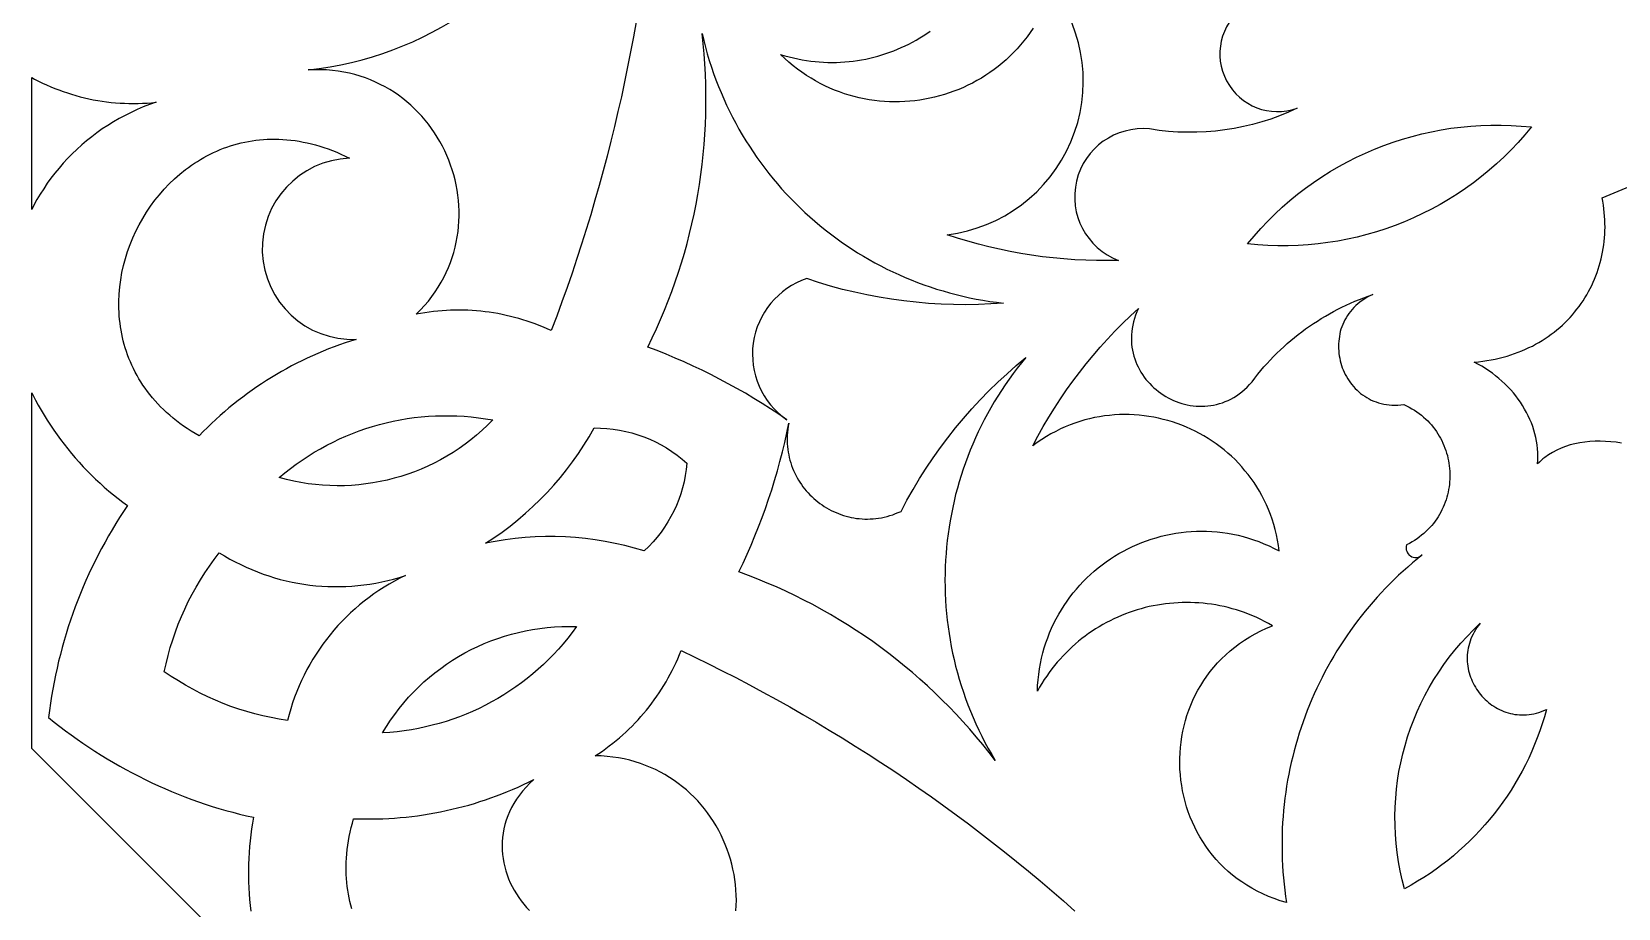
# Model space of a CAD drawing. Extents: x -492 to 492, y -420 to 420.
# Drawn here: x -173.3 to -29.7, y -86.3 to -6.9 of the extents above; entities that cross this region are included whole.
import ezdxf

# ---------------------------------------------------------------- set-up
doc = ezdxf.new("R2010")
doc.units = 0
doc.layers.add('LAYER_1', color=18, linetype='CONTINUOUS')

msp = doc.modelspace()

# ---------------------------------------------------------------- linework, layer by layer
at = {"layer": 'LAYER_1'}
for points in [[(-116.76, 9.1, -0.074077), (-126.25, -33.96), (-126.61, -33.8), (-126.97, -33.64), (-127.34, -33.5), (-127.7, -33.35), (-128.07, -33.22), (-128.44, -33.1), (-128.82, -32.98), (-129.19, -32.87), (-129.57, -32.76), (-129.95, -32.67), (-130.33, -32.58), (-130.71, -32.5), (-131.09, -32.42), (-131.47, -32.36), (-131.86, -32.3), (-132.24, -32.25), (-132.63, -32.21), (-133.02, -32.17), (-133.41, -32.14), (-133.8, -32.12), (-134.19, -32.11), (-134.58, -32.11), (-134.97, -32.11), (-135.36, -32.12), (-135.75, -32.14), (-136.14, -32.16), (-136.53, -32.2), (-136.91, -32.24), (-137.3, -32.29), (-137.69, -32.34), (-138.08, -32.41), (-138.47, -32.48), (-138.08, -32.09), (-137.72, -31.69), (-137.38, -31.28), (-137.06, -30.87), (-136.76, -30.45), (-136.48, -30.02), (-136.22, -29.58), (-135.98, -29.14), (-135.76, -28.7), (-135.56, -28.25), (-135.38, -27.79), (-135.22, -27.33), (-135.08, -26.87), (-134.95, -26.4), (-134.85, -25.94), (-134.76, -25.47), (-134.69, -24.99), (-134.64, -24.52), (-134.61, -24.05), (-134.59, -23.58), (-134.59, -23.11), (-134.61, -22.63), (-134.65, -22.17), (-134.7, -21.7), (-134.77, -21.23), (-134.86, -20.77), (-134.96, -20.31), (-135.08, -19.86), (-135.21, -19.41), (-135.36, -18.97), (-135.52, -18.53), (-135.7, -18.09), (-135.9, -17.67), (-136.11, -17.25), (-136.33, -16.84), (-136.57, -16.43), (-136.82, -16.04), (-137.09, -15.65), (-137.37, -15.27), (-137.66, -14.91), (-137.97, -14.55), (-138.29, -14.2), (-138.62, -13.87), (-138.97, -13.54), (-139.33, -13.23), (-139.7, -12.94), (-140.08, -12.65), (-140.47, -12.38), (-140.88, -12.13), (-141.3, -11.89), (-141.73, -11.66), (-142.17, -11.45), (-142.62, -11.26), (-143.08, -11.08), (-143.55, -10.92), (-144.04, -10.78), (-144.53, -10.65), (-145.03, -10.55), (-145.54, -10.46), (-146.07, -10.4), (-146.6, -10.35), (-147.14, -10.33), (-147.69, -10.33), (-148.25, -10.34, 0.260478), (-123.69, 6.89)], [(-63.61, -4.69, 0.862472), (-58.75, -13.83, -0.153049), (-72.09, -15.7, 0.87466), (-74.92, -27.6, -0.089383), (-90.42, -25.27, 0.578149), (-80.92, -2.95)], [(-151.7, -93.36), (-173.28, -71.78), (-173.28, -39.59), (-173.19, -39.76), (-172.95, -40.24), (-172.69, -40.7), (-172.43, -41.17), (-172.16, -41.62), (-171.88, -42.08), (-171.59, -42.52), (-171.29, -42.96), (-170.99, -43.4), (-170.67, -43.83), (-170.35, -44.25), (-170.02, -44.67), (-169.68, -45.08), (-169.34, -45.49), (-168.99, -45.88), (-168.62, -46.28), (-168.26, -46.66), (-167.88, -47.04), (-167.5, -47.41), (-167.1, -47.77), (-166.71, -48.13), (-166.3, -48.48), (-165.89, -48.82), (-165.47, -49.16), (-165.04, -49.48), (-164.61, -49.8, 0.121003), (-171.75, -68.99), (-171.25, -69.4), (-170.74, -69.79), (-170.23, -70.18), (-169.71, -70.57), (-169.18, -70.95), (-168.65, -71.32), (-168.11, -71.68), (-167.56, -72.04), (-167.01, -72.39), (-166.46, -72.73), (-165.89, -73.06), (-165.32, -73.39), (-164.75, -73.7), (-164.18, -74.01), (-163.59, -74.31), (-163.01, -74.61), (-162.42, -74.89), (-161.82, -75.17), (-161.22, -75.43), (-160.62, -75.69), (-160.02, -75.94), (-159.41, -76.18), (-158.8, -76.41), (-158.19, -76.63), (-157.57, -76.84), (-156.95, -77.04), (-156.33, -77.22), (-155.71, -77.4), (-155.09, -77.57), (-154.46, -77.73), (-153.84, -77.88), (-153.21, -78.01), (-153.3, -78.55), (-153.38, -79.08), (-153.45, -79.61), (-153.51, -80.14), (-153.56, -80.68), (-153.6, -81.21), (-153.63, -81.74), (-153.65, -82.28), (-153.66, -82.81), (-153.66, -83.34), (-153.65, -83.88), (-153.63, -84.41), (-153.6, -84.94), (-153.56, -85.47), (-153.51, -86), (-153.45, -86.53)]]:
    msp.add_lwpolyline(points, format="xyb", dxfattribs=at)
for points in [[(-112.45, -7.68), (-112.3, -8.29), (-112.13, -8.9), (-111.95, -9.5), (-111.76, -10.09), (-111.56, -10.68), (-111.35, -11.26), (-111.12, -11.84), (-110.89, -12.41), (-110.64, -12.98), (-110.39, -13.54), (-110.12, -14.09), (-109.85, -14.64), (-109.56, -15.18), (-109.27, -15.71), (-108.96, -16.24), (-108.65, -16.76), (-108.32, -17.27), (-107.99, -17.77), (-107.64, -18.27), (-107.29, -18.77), (-106.93, -19.25), (-106.56, -19.73), (-106.18, -20.2), (-105.79, -20.66), (-105.4, -21.11), (-104.99, -21.56), (-104.58, -21.99), (-104.16, -22.42), (-103.73, -22.85), (-103.29, -23.26), (-102.85, -23.66), (-102.39, -24.06), (-101.93, -24.45), (-101.47, -24.83), (-100.99, -25.2), (-100.51, -25.56), (-100.02, -25.91), (-99.53, -26.25), (-99.03, -26.58), (-98.52, -26.91), (-98, -27.22), (-97.48, -27.52), (-96.96, -27.82), (-96.42, -28.1), (-95.88, -28.38), (-95.34, -28.64), (-94.79, -28.89), (-94.23, -29.14), (-93.67, -29.37), (-93.11, -29.59), (-92.53, -29.8), (-91.96, -30), (-91.38, -30.19), (-90.79, -30.37), (-90.2, -30.54), (-89.61, -30.7), (-89.01, -30.84), (-88.4, -30.98), (-87.8, -31.1), (-87.18, -31.21), (-86.57, -31.31), (-85.95, -31.39), (-85.33, -31.47), (-86.46, -31.54), (-87.59, -31.59), (-88.72, -31.61), (-89.84, -31.6), (-90.97, -31.56), (-92.1, -31.49), (-93.22, -31.39), (-94.34, -31.27), (-95.46, -31.12), (-96.57, -30.93), (-97.68, -30.72), (-98.78, -30.48), (-99.88, -30.22), (-100.97, -29.92), (-102.05, -29.6), (-103.13, -29.25, 0.61665), (-104.93, -42.03, 0.063158), (-117.51, -35.45, 0.145764), (-112.6, -7.07)], [(-63.23, -26.11, -0.255743), (-37.53, -15.52, -0.255743)], [(-150.9, -16.62), (-150.54, -16.64), (-150.18, -16.67), (-149.82, -16.7), (-149.45, -16.75), (-149.08, -16.81), (-148.71, -16.88), (-148.34, -16.96), (-147.97, -17.04), (-147.59, -17.14), (-147.21, -17.26), (-146.83, -17.38), (-146.45, -17.51), (-146.06, -17.66), (-145.67, -17.81), (-145.29, -17.98), (-144.9, -18.16), (-144.51, -18.35, 1), (-143.91, -34.75, 0.128453), (-158.13, -43.48), (-158.5, -43.27), (-158.86, -43.05), (-159.2, -42.83), (-159.54, -42.6), (-159.87, -42.36), (-160.18, -42.12), (-160.49, -41.87), (-160.79, -41.62), (-161.07, -41.37), (-161.35, -41.11), (-161.61, -40.85), (-161.87, -40.58), (-162.12, -40.31), (-162.35, -40.03), (-162.58, -39.75), (-162.8, -39.47), (-163.01, -39.18), (-163.21, -38.89), (-163.4, -38.6), (-163.58, -38.31), (-163.75, -38.01), (-163.92, -37.71), (-164.07, -37.4), (-164.22, -37.1), (-164.35, -36.79), (-164.48, -36.47), (-164.6, -36.16), (-164.71, -35.85), (-164.81, -35.53), (-164.9, -35.21), (-164.99, -34.89), (-165.07, -34.57), (-165.13, -34.25), (-165.19, -33.92), (-165.25, -33.6), (-165.29, -33.27), (-165.33, -32.94), (-165.36, -32.62), (-165.38, -32.29), (-165.39, -31.96), (-165.39, -31.63), (-165.39, -31.31), (-165.36, -30.65), (-165.31, -30), (-165.22, -29.35), (-165.11, -28.7), (-164.96, -28.06), (-164.79, -27.42), (-164.6, -26.79), (-164.37, -26.17), (-164.13, -25.56), (-163.85, -24.96), (-163.55, -24.38), (-163.23, -23.8), (-162.89, -23.24), (-162.52, -22.69), (-162.13, -22.16), (-161.72, -21.65), (-161.29, -21.15), (-160.83, -20.68), (-160.36, -20.22), (-159.87, -19.79), (-159.36, -19.38), (-159.09, -19.18), (-158.83, -18.99), (-158.55, -18.81), (-158.28, -18.63), (-158, -18.46), (-157.71, -18.29), (-157.43, -18.13), (-157.13, -17.98), (-156.84, -17.84), (-156.54, -17.7), (-156.23, -17.57), (-155.93, -17.45), (-155.61, -17.34), (-155.3, -17.23), (-154.98, -17.13), (-154.66, -17.04), (-154.33, -16.96), (-154, -16.89), (-153.67, -16.82), (-153.33, -16.77), (-153, -16.72), (-152.65, -16.68), (-152.31, -16.65), (-151.96, -16.63), (-151.61, -16.62), (-151.26, -16.62)], [(-150.87, -47.27, -0.228229), (-131.55, -42.05, -0.276488)], [(-122.37, -42.77, -0.186674), (-113.97, -45.96), (-114.03, -46.53), (-114.12, -47.09), (-114.23, -47.65), (-114.37, -48.19), (-114.53, -48.73), (-114.72, -49.26), (-114.93, -49.78), (-115.16, -50.29), (-115.42, -50.79), (-115.7, -51.28), (-116, -51.75), (-116.32, -52.21), (-116.67, -52.66), (-117.04, -53.09), (-117.42, -53.5), (-117.83, -53.9), (-118.71, -53.64), (-119.59, -53.42), (-120.48, -53.22), (-121.37, -53.04), (-122.27, -52.9), (-123.17, -52.79), (-124.07, -52.7), (-124.98, -52.64), (-125.89, -52.61), (-126.79, -52.61), (-127.7, -52.64), (-128.61, -52.7), (-129.51, -52.78), (-130.42, -52.9), (-131.32, -53.04), (-132.21, -53.21, 0.126855)], [(-156.3, -54.07, 0.224974), (-139.46, -56.13), (-139.95, -56.37), (-140.44, -56.63), (-140.92, -56.9), (-141.39, -57.19), (-141.85, -57.49), (-142.3, -57.79), (-142.75, -58.12), (-143.18, -58.45), (-143.6, -58.79), (-144.01, -59.15), (-144.42, -59.51), (-144.81, -59.89), (-145.19, -60.27), (-145.56, -60.67), (-145.92, -61.08), (-146.27, -61.49), (-146.6, -61.92), (-146.93, -62.35), (-147.24, -62.79), (-147.54, -63.25), (-147.83, -63.71), (-148.1, -64.18), (-148.37, -64.65), (-148.62, -65.14), (-148.86, -65.63), (-149.08, -66.13), (-149.29, -66.63), (-149.49, -67.14), (-149.67, -67.66), (-149.84, -68.19), (-149.99, -68.72), (-150.13, -69.25), (-150.88, -69.14), (-151.62, -69), (-152.36, -68.84), (-153.09, -68.66), (-153.82, -68.45), (-154.54, -68.22), (-155.25, -67.98), (-155.96, -67.71), (-156.66, -67.42), (-157.35, -67.11), (-158.03, -66.78), (-158.71, -66.43), (-159.37, -66.06), (-160.01, -65.67), (-160.65, -65.27), (-161.28, -64.85, -0.118726)]]:
    msp.add_lwpolyline(points, format="xyb", close=True, dxfattribs=at)
for points in [[(-82.63, -6.56), (-82.9, -6.96), (-83.18, -7.35), (-83.47, -7.73), (-83.78, -8.09), (-84.09, -8.44), (-84.42, -8.79), (-84.75, -9.12), (-85.09, -9.44), (-85.44, -9.74), (-85.8, -10.03), (-86.17, -10.32), (-86.55, -10.59), (-86.93, -10.84), (-87.32, -11.09), (-87.72, -11.32), (-88.13, -11.54), (-88.54, -11.74), (-88.95, -11.94), (-89.37, -12.12), (-89.8, -12.28), (-90.23, -12.44), (-90.66, -12.58), (-91.1, -12.71), (-91.55, -12.82), (-91.99, -12.92), (-92.44, -13.01), (-92.89, -13.08), (-93.35, -13.14), (-93.8, -13.19), (-94.26, -13.22), (-94.72, -13.24), (-95.17, -13.25), (-95.63, -13.24), (-96.09, -13.21), (-96.55, -13.18), (-97.01, -13.13), (-97.47, -13.06), (-97.92, -12.98), (-98.38, -12.88), (-98.83, -12.77), (-99.28, -12.65), (-99.72, -12.51), (-100.17, -12.35), (-100.61, -12.18), (-101.05, -12), (-101.48, -11.8), (-101.9, -11.59), (-102.33, -11.35), (-102.74, -11.11), (-103.16, -10.85), (-103.56, -10.57), (-103.96, -10.28), (-104.36, -9.97), (-104.74, -9.65), (-105.12, -9.31), (-105.49, -8.95), (-105.1, -9.07), (-104.71, -9.18), (-104.32, -9.27), (-103.94, -9.36), (-103.55, -9.43), (-103.16, -9.5), (-102.77, -9.55), (-102.38, -9.6), (-101.99, -9.63), (-101.6, -9.66), (-101.21, -9.67), (-100.83, -9.68), (-100.44, -9.67), (-100.06, -9.66), (-99.68, -9.63), (-99.3, -9.6), (-98.92, -9.55), (-98.54, -9.5), (-98.17, -9.44), (-97.79, -9.37), (-97.42, -9.29), (-97.05, -9.2), (-96.69, -9.1), (-96.33, -9), (-95.97, -8.88), (-95.61, -8.76), (-95.26, -8.62), (-94.91, -8.48), (-94.57, -8.33), (-94.22, -8.18), (-93.89, -8.01), (-93.55, -7.84), (-93.22, -7.65), (-92.9, -7.46), (-92.58, -7.27), (-92.27, -7.06), (-91.96, -6.85)], [(-29.38, -44.15), (-29.86, -44.07), (-30.34, -44.02), (-30.82, -43.99), (-31.3, -43.97), (-31.77, -43.98), (-32.24, -44), (-32.7, -44.05), (-33.15, -44.12), (-33.59, -44.2), (-34.02, -44.31), (-34.44, -44.45), (-34.85, -44.6), (-35.24, -44.78), (-35.62, -44.98), (-35.98, -45.2), (-36.33, -45.45), (-36.5, -45.58), (-36.66, -45.72), (-36.81, -45.87), (-36.97, -46.02), (-36.95, -45.68), (-36.94, -45.33), (-36.95, -44.99), (-36.98, -44.65), (-37.02, -44.31), (-37.07, -43.97), (-37.14, -43.64), (-37.22, -43.3), (-37.31, -42.97), (-37.42, -42.64), (-37.54, -42.32), (-37.67, -42), (-37.82, -41.68), (-37.97, -41.37), (-38.15, -41.06), (-38.33, -40.75), (-38.52, -40.45), (-38.73, -40.16), (-38.95, -39.87), (-39.17, -39.59), (-39.41, -39.32), (-39.66, -39.05), (-39.93, -38.79), (-40.2, -38.53), (-40.48, -38.29), (-40.77, -38.05), (-41.07, -37.82), (-41.38, -37.6), (-41.7, -37.39), (-42.03, -37.19), (-42.37, -37), (-42.72, -36.82), (-42.33, -36.78), (-41.94, -36.73), (-41.56, -36.67), (-41.18, -36.61), (-40.82, -36.54), (-40.45, -36.45), (-40.09, -36.36), (-39.74, -36.26), (-39.4, -36.16), (-39.06, -36.04), (-38.72, -35.92), (-38.4, -35.79), (-38.08, -35.65), (-37.76, -35.5), (-37.45, -35.35), (-37.15, -35.19), (-36.86, -35.02), (-36.57, -34.85), (-36.28, -34.67), (-36.01, -34.48), (-35.74, -34.29), (-35.47, -34.09), (-35.22, -33.88), (-34.97, -33.67), (-34.73, -33.45), (-34.49, -33.23), (-34.26, -33), (-34.04, -32.76), (-33.82, -32.52), (-33.62, -32.28), (-33.42, -32.03), (-33.22, -31.77), (-33.04, -31.51), (-32.86, -31.25), (-32.69, -30.98), (-32.52, -30.71), (-32.37, -30.43), (-32.22, -30.15), (-32.07, -29.87), (-31.94, -29.58), (-31.81, -29.29), (-31.7, -28.99), (-31.59, -28.69), (-31.48, -28.39), (-31.39, -28.09), (-31.3, -27.78), (-31.22, -27.47), (-31.15, -27.15), (-31.09, -26.84), (-31.03, -26.52), (-30.98, -26.2), (-30.95, -25.88), (-30.92, -25.56), (-30.89, -25.23), (-30.88, -24.91), (-30.87, -24.58), (-30.88, -24.25), (-30.89, -23.92), (-30.91, -23.59), (-30.94, -23.25), (-30.98, -22.92), (-31.02, -22.59), (-31.08, -22.25), (-31.14, -21.92), (-27.01, -20.22)], [(-109.54, -86.48), (-109.51, -86), (-109.5, -85.53), (-109.51, -85.06), (-109.54, -84.59), (-109.58, -84.12), (-109.64, -83.65), (-109.71, -83.19), (-109.81, -82.73), (-109.91, -82.27), (-110.04, -81.82), (-110.18, -81.37), (-110.33, -80.93), (-110.5, -80.49), (-110.69, -80.06), (-110.89, -79.64), (-111.1, -79.22), (-111.33, -78.81), (-111.58, -78.41), (-111.83, -78.02), (-112.11, -77.63), (-112.39, -77.26), (-112.69, -76.9), (-113, -76.54), (-113.33, -76.2), (-113.67, -75.87), (-114.02, -75.55), (-114.38, -75.25), (-114.76, -74.95), (-115.14, -74.68), (-115.54, -74.41), (-115.96, -74.16), (-116.38, -73.93), (-116.81, -73.71), (-117.26, -73.5), (-117.72, -73.32), (-118.18, -73.15), (-118.66, -72.99), (-119.15, -72.86), (-119.65, -72.74), (-120.16, -72.65), (-120.67, -72.57), (-121.2, -72.51), (-121.74, -72.47), (-122.29, -72.46), (-121.96, -72.24), (-121.63, -72.02), (-121.31, -71.79), (-121, -71.56), (-120.69, -71.32), (-120.39, -71.07), (-120.09, -70.82), (-119.79, -70.56), (-119.5, -70.3), (-119.22, -70.03), (-118.94, -69.76), (-118.67, -69.48), (-118.4, -69.2), (-118.14, -68.91), (-117.89, -68.61), (-117.64, -68.31), (-117.4, -68.01), (-117.16, -67.7), (-116.93, -67.39), (-116.7, -67.07), (-116.48, -66.75), (-116.27, -66.42), (-116.06, -66.09), (-115.86, -65.75), (-115.67, -65.41), (-115.48, -65.07), (-115.3, -64.72), (-115.13, -64.37), (-114.96, -64.02), (-114.8, -63.66), (-114.65, -63.29), (-114.5, -62.93), (-113.25, -63.52), (-112.01, -64.13), (-110.77, -64.75), (-109.54, -65.38), (-108.31, -66.03), (-107.09, -66.68), (-105.88, -67.35), (-104.67, -68.02), (-103.47, -68.71), (-102.28, -69.41), (-101.09, -70.12), (-99.91, -70.83), (-98.74, -71.57), (-97.57, -72.31), (-96.41, -73.06), (-95.26, -73.82), (-94.11, -74.59), (-92.98, -75.38), (-91.85, -76.17), (-90.72, -76.98), (-89.61, -77.79), (-88.5, -78.62), (-87.4, -79.45), (-86.3, -80.3), (-85.22, -81.16), (-84.14, -82.02), (-83.07, -82.9), (-82, -83.79), (-80.95, -84.68), (-79.9, -85.59), (-78.86, -86.51)], [(-144.31, -86.32), (-144.4, -85.99), (-144.48, -85.66), (-144.56, -85.32), (-144.62, -84.98), (-144.68, -84.63), (-144.73, -84.28), (-144.76, -83.92), (-144.79, -83.56), (-144.81, -83.2), (-144.82, -82.83), (-144.82, -82.46), (-144.81, -82.09), (-144.79, -81.71), (-144.76, -81.33), (-144.72, -80.94), (-144.67, -80.55), (-144.61, -80.16), (-144.54, -79.76), (-144.45, -79.36), (-144.36, -78.96), (-144.25, -78.56), (-144.14, -78.15), (-143.61, -78.16), (-143.08, -78.17), (-142.55, -78.17), (-142.02, -78.17), (-141.49, -78.15), (-140.97, -78.13), (-140.44, -78.09), (-139.92, -78.05), (-139.39, -78), (-138.87, -77.94), (-138.35, -77.88), (-137.82, -77.8), (-137.3, -77.72), (-136.79, -77.63), (-136.27, -77.53), (-135.76, -77.42), (-135.24, -77.3), (-134.73, -77.18), (-134.22, -77.05), (-133.72, -76.91), (-133.21, -76.76), (-132.71, -76.6), (-132.21, -76.44), (-131.71, -76.27), (-131.22, -76.09), (-130.72, -75.9), (-130.23, -75.7), (-129.75, -75.5), (-129.26, -75.28), (-128.78, -75.06), (-128.3, -74.83), (-127.83, -74.6), (-128.2, -74.94), (-128.54, -75.3), (-128.85, -75.65), (-129.14, -76.02), (-129.4, -76.39), (-129.64, -76.76), (-129.85, -77.14), (-130.04, -77.52), (-130.2, -77.9), (-130.34, -78.28), (-130.46, -78.67), (-130.55, -79.06), (-130.62, -79.45), (-130.67, -79.84), (-130.7, -80.23), (-130.71, -80.61), (-130.7, -81), (-130.67, -81.38), (-130.62, -81.76), (-130.56, -82.14), (-130.47, -82.51), (-130.37, -82.88), (-130.25, -83.24), (-130.11, -83.6), (-129.96, -83.95), (-129.79, -84.3), (-129.61, -84.63), (-129.41, -84.96), (-129.2, -85.28), (-128.98, -85.6), (-128.74, -85.9), (-128.49, -86.19), (-128.23, -86.47)]]:
    msp.add_lwpolyline(points, dxfattribs=at)
for points in [[(-173.02, -11.18), (-172.66, -11.36), (-172.3, -11.54), (-171.93, -11.71), (-171.56, -11.87), (-171.19, -12.03), (-170.82, -12.17), (-170.44, -12.31), (-170.05, -12.44), (-169.67, -12.56), (-169.28, -12.68), (-168.89, -12.78), (-168.5, -12.88), (-168.1, -12.97), (-167.71, -13.05), (-167.31, -13.12), (-166.91, -13.18), (-166.51, -13.24), (-166.1, -13.29), (-165.7, -13.32), (-165.29, -13.35), (-164.89, -13.37), (-164.48, -13.39), (-164.07, -13.39), (-163.66, -13.39), (-163.25, -13.37), (-162.84, -13.35), (-162.43, -13.32), (-162.02, -13.28), (-162.61, -13.49), (-163.18, -13.71), (-163.74, -13.95), (-164.29, -14.21), (-164.83, -14.48), (-165.36, -14.76), (-165.88, -15.06), (-166.39, -15.38), (-166.89, -15.7), (-167.38, -16.05), (-167.85, -16.4), (-168.31, -16.77), (-168.76, -17.15), (-169.2, -17.55), (-169.62, -17.95), (-170.03, -18.37), (-170.43, -18.8), (-170.81, -19.24), (-171.18, -19.69), (-171.54, -20.15), (-171.88, -20.62), (-172.2, -21.11), (-172.51, -21.6), (-172.81, -22.1), (-173.09, -22.61), (-173.28, -22.99), (-173.28, -11.04)], [(-52.15, -30.81), (-52.39, -30.94), (-52.62, -31.08), (-52.84, -31.22), (-53.05, -31.37), (-53.24, -31.53), (-53.43, -31.69), (-53.6, -31.86), (-53.76, -32.04), (-53.92, -32.22), (-54.06, -32.41), (-54.19, -32.6), (-54.31, -32.79), (-54.42, -32.99), (-54.52, -33.2), (-54.61, -33.4), (-54.69, -33.61), (-54.77, -33.83), (-54.83, -34.04), (-54.88, -34.26), (-54.92, -34.48), (-54.95, -34.7), (-54.98, -34.92), (-54.99, -35.14), (-55, -35.36), (-54.99, -35.58), (-54.98, -35.8), (-54.96, -36.02), (-54.93, -36.24), (-54.89, -36.46), (-54.84, -36.68), (-54.78, -36.89), (-54.72, -37.11), (-54.65, -37.32), (-54.57, -37.52), (-54.48, -37.73), (-54.38, -37.92), (-54.27, -38.12), (-54.16, -38.31), (-54.04, -38.5), (-53.91, -38.68), (-53.78, -38.85), (-53.63, -39.02), (-53.48, -39.19), (-53.32, -39.35), (-53.16, -39.5), (-52.99, -39.64), (-52.81, -39.78), (-52.62, -39.9), (-52.43, -40.02), (-52.23, -40.13), (-52.03, -40.24), (-51.81, -40.33), (-51.6, -40.42), (-51.37, -40.49), (-51.14, -40.55), (-50.9, -40.61), (-50.66, -40.65), (-50.41, -40.68), (-50.16, -40.7), (-49.89, -40.71), (-49.63, -40.7), (-49.36, -40.69), (-49.08, -40.66), (-48.83, -40.77), (-48.59, -40.9), (-48.35, -41.03), (-48.12, -41.17), (-47.9, -41.31), (-47.69, -41.47), (-47.49, -41.62), (-47.29, -41.79), (-47.1, -41.96), (-46.92, -42.13), (-46.75, -42.31), (-46.58, -42.5), (-46.43, -42.69), (-46.28, -42.89), (-46.13, -43.09), (-46, -43.29), (-45.87, -43.5), (-45.75, -43.71), (-45.64, -43.92), (-45.54, -44.14), (-45.45, -44.36), (-45.36, -44.59), (-45.28, -44.81), (-45.21, -45.04), (-45.14, -45.27), (-45.09, -45.5), (-45.04, -45.74), (-45, -45.97), (-44.97, -46.21), (-44.94, -46.45), (-44.93, -46.69), (-44.92, -46.92), (-44.92, -47.16), (-44.92, -47.4), (-44.94, -47.64), (-44.96, -47.88), (-44.99, -48.11), (-45.03, -48.35), (-45.08, -48.58), (-45.13, -48.82), (-45.19, -49.05), (-45.26, -49.28), (-45.34, -49.5), (-45.43, -49.73), (-45.52, -49.95), (-45.63, -50.17), (-45.74, -50.39), (-45.85, -50.6), (-45.98, -50.81), (-46.11, -51.01), (-46.25, -51.21), (-46.4, -51.41), (-46.56, -51.6), (-46.73, -51.79), (-46.9, -51.97), (-47.08, -52.15), (-47.27, -52.32), (-47.47, -52.49), (-47.68, -52.65), (-47.89, -52.8), (-48.11, -52.95), (-48.34, -53.09), (-48.58, -53.22), (-48.83, -53.35), (-48.86, -53.51), (-48.88, -53.66), (-48.86, -53.81), (-48.82, -53.94), (-48.76, -54.07), (-48.68, -54.18), (-48.59, -54.28), (-48.48, -54.36), (-48.36, -54.43), (-48.23, -54.48), (-48.09, -54.5), (-47.96, -54.51), (-47.82, -54.49), (-47.68, -54.44), (-47.54, -54.37), (-47.41, -54.27), (-47.85, -54.63), (-48.29, -54.99), (-48.72, -55.36), (-49.13, -55.73), (-49.55, -56.11), (-49.95, -56.5), (-50.35, -56.89), (-50.74, -57.29), (-51.12, -57.69), (-51.5, -58.1), (-51.87, -58.52), (-52.23, -58.94), (-52.58, -59.37), (-52.93, -59.8), (-53.27, -60.24), (-53.6, -60.68), (-53.92, -61.12), (-54.24, -61.58), (-54.54, -62.03), (-54.84, -62.49), (-55.14, -62.96), (-55.42, -63.43), (-55.7, -63.9), (-55.96, -64.38), (-56.22, -64.86), (-56.48, -65.35), (-56.72, -65.84), (-56.96, -66.34), (-57.19, -66.83), (-57.4, -67.34), (-57.62, -67.84), (-57.82, -68.35), (-58.01, -68.86), (-58.2, -69.37), (-58.38, -69.89), (-58.55, -70.41), (-58.71, -70.94), (-58.86, -71.46), (-59.01, -71.99), (-59.14, -72.52), (-59.27, -73.06), (-59.39, -73.59), (-59.5, -74.13), (-59.6, -74.67), (-59.69, -75.21), (-59.77, -75.76), (-59.85, -76.3), (-59.91, -76.85), (-59.97, -77.4), (-60.01, -77.95), (-60.05, -78.5), (-60.08, -79.06), (-60.1, -79.61), (-60.11, -80.17), (-60.11, -80.72), (-60.1, -81.28), (-60.09, -81.84), (-60.06, -82.4), (-60.02, -82.96), (-59.98, -83.51), (-59.92, -84.07), (-59.86, -84.63), (-59.78, -85.19), (-59.7, -85.75), (-60.27, -85.58), (-60.81, -85.39), (-61.34, -85.19), (-61.86, -84.96), (-62.36, -84.71), (-62.84, -84.45), (-63.3, -84.18), (-63.75, -83.88), (-64.18, -83.58), (-64.59, -83.25), (-64.99, -82.92), (-65.37, -82.57), (-65.73, -82.2), (-66.08, -81.83), (-66.4, -81.44), (-66.72, -81.04), (-67.01, -80.64), (-67.29, -80.22), (-67.55, -79.79), (-67.79, -79.36), (-68.01, -78.91), (-68.22, -78.46), (-68.41, -78), (-68.59, -77.54), (-68.74, -77.07), (-68.88, -76.59), (-69, -76.12), (-69.11, -75.63), (-69.19, -75.15), (-69.26, -74.66), (-69.31, -74.17), (-69.35, -73.67), (-69.36, -73.18), (-69.36, -72.69), (-69.34, -72.19), (-69.31, -71.7), (-69.25, -71.21), (-69.18, -70.72), (-69.09, -70.23), (-68.98, -69.75), (-68.85, -69.27), (-68.71, -68.8), (-68.55, -68.33), (-68.37, -67.86), (-68.17, -67.41), (-67.96, -66.95), (-67.72, -66.51), (-67.47, -66.08), (-67.2, -65.65), (-66.91, -65.23), (-66.61, -64.82), (-66.28, -64.43), (-65.94, -64.04), (-65.58, -63.66), (-65.2, -63.3), (-64.81, -62.95), (-64.39, -62.61), (-63.96, -62.29), (-63.5, -61.98), (-63.03, -61.69), (-62.55, -61.41), (-62.04, -61.15), (-61.51, -60.91), (-60.97, -60.68), (-61.32, -60.48), (-61.68, -60.29), (-62.04, -60.11), (-62.4, -59.94), (-62.76, -59.78), (-63.13, -59.63), (-63.49, -59.49), (-63.86, -59.36), (-64.24, -59.24), (-64.61, -59.14), (-64.98, -59.04), (-65.36, -58.95), (-65.74, -58.87), (-66.11, -58.8), (-66.49, -58.74), (-66.87, -58.68), (-67.25, -58.64), (-67.63, -58.61), (-68.01, -58.59), (-68.39, -58.58), (-68.77, -58.57), (-69.15, -58.58), (-69.52, -58.59), (-69.9, -58.62), (-70.28, -58.65), (-70.65, -58.69), (-71.02, -58.75), (-71.39, -58.81), (-71.76, -58.88), (-72.13, -58.95), (-72.5, -59.04), (-72.86, -59.14), (-73.22, -59.24), (-73.58, -59.36), (-73.94, -59.48), (-74.29, -59.61), (-74.64, -59.75), (-74.98, -59.9), (-75.33, -60.06), (-75.67, -60.22), (-76, -60.4), (-76.33, -60.58), (-76.66, -60.77), (-76.98, -60.97), (-77.3, -61.18), (-77.61, -61.39), (-77.92, -61.61), (-78.22, -61.84), (-78.52, -62.08), (-78.81, -62.33), (-79.1, -62.59), (-79.38, -62.85), (-79.66, -63.12), (-79.93, -63.4), (-80.19, -63.69), (-80.45, -63.98), (-80.7, -64.28), (-80.94, -64.59), (-81.18, -64.91), (-81.41, -65.23), (-81.63, -65.56), (-81.84, -65.9), (-82.05, -66.25), (-82.25, -66.6), (-82.23, -66.09), (-82.19, -65.58), (-82.13, -65.08), (-82.06, -64.59), (-81.98, -64.1), (-81.88, -63.62), (-81.76, -63.14), (-81.63, -62.68), (-81.48, -62.22), (-81.32, -61.77), (-81.15, -61.32), (-80.96, -60.89), (-80.76, -60.46), (-80.55, -60.04), (-80.32, -59.63), (-80.08, -59.23), (-79.83, -58.84), (-79.57, -58.45), (-79.3, -58.08), (-79.02, -57.71), (-78.72, -57.36), (-78.42, -57.01), (-78.1, -56.68), (-77.78, -56.35), (-77.44, -56.04), (-77.1, -55.74), (-76.75, -55.44), (-76.39, -55.16), (-76.02, -54.89), (-75.64, -54.63), (-75.26, -54.38), (-74.87, -54.15), (-74.47, -53.92), (-74.06, -53.71), (-73.65, -53.51), (-73.23, -53.33), (-72.81, -53.15), (-72.38, -52.99), (-71.95, -52.84), (-71.51, -52.71), (-71.06, -52.58), (-70.62, -52.48), (-70.17, -52.38), (-69.71, -52.3), (-69.25, -52.23), (-68.79, -52.18), (-68.33, -52.14), (-67.86, -52.12), (-67.4, -52.11), (-66.93, -52.12), (-66.46, -52.14), (-65.98, -52.18), (-65.51, -52.24), (-65.04, -52.3), (-64.57, -52.39), (-64.09, -52.49), (-63.62, -52.61), (-63.15, -52.74), (-62.68, -52.9), (-62.21, -53.06), (-61.74, -53.25), (-61.28, -53.45), (-60.82, -53.67), (-60.36, -53.91), (-60.43, -53.41), (-60.51, -52.92), (-60.61, -52.44), (-60.72, -51.97), (-60.85, -51.5), (-61, -51.04), (-61.16, -50.6), (-61.33, -50.16), (-61.52, -49.73), (-61.72, -49.31), (-61.93, -48.9), (-62.15, -48.49), (-62.39, -48.1), (-62.64, -47.72), (-62.9, -47.35), (-63.17, -46.99), (-63.46, -46.64), (-63.75, -46.29), (-64.05, -45.96), (-64.36, -45.64), (-64.69, -45.33), (-65.02, -45.04), (-65.36, -44.75), (-65.71, -44.47), (-66.07, -44.21), (-66.43, -43.96), (-66.8, -43.72), (-67.18, -43.49), (-67.57, -43.27), (-67.96, -43.07), (-68.36, -42.87), (-68.76, -42.69), (-69.17, -42.53), (-69.59, -42.37), (-70.01, -42.23), (-70.43, -42.1), (-70.86, -41.99), (-71.29, -41.88), (-71.72, -41.79), (-72.16, -41.72), (-72.6, -41.66), (-73.04, -41.61), (-73.49, -41.58), (-73.94, -41.56), (-74.38, -41.55), (-74.83, -41.56), (-75.28, -41.59), (-75.73, -41.63), (-76.18, -41.68), (-76.63, -41.75), (-77.08, -41.83), (-77.52, -41.93), (-77.97, -42.05), (-78.41, -42.18), (-78.85, -42.33), (-79.29, -42.49), (-79.73, -42.67), (-80.16, -42.86), (-80.59, -43.08), (-81.02, -43.3), (-81.44, -43.55), (-81.85, -43.81), (-82.27, -44.09), (-82.67, -44.38), (-82.21, -43.51), (-81.73, -42.65), (-81.22, -41.8), (-80.7, -40.97), (-80.17, -40.14), (-79.61, -39.33), (-79.04, -38.53), (-78.44, -37.74), (-77.83, -36.97), (-77.21, -36.21), (-76.56, -35.47), (-75.9, -34.73), (-75.23, -34.02), (-74.54, -33.32), (-73.83, -32.63), (-73.1, -31.96), (-73.24, -32.26), (-73.36, -32.57), (-73.46, -32.87), (-73.54, -33.17), (-73.61, -33.46), (-73.67, -33.76), (-73.71, -34.05), (-73.73, -34.34), (-73.74, -34.62), (-73.74, -34.91), (-73.72, -35.19), (-73.69, -35.46), (-73.65, -35.73), (-73.59, -36), (-73.52, -36.26), (-73.44, -36.51), (-73.35, -36.77), (-73.25, -37.01), (-73.14, -37.25), (-73.02, -37.49), (-72.88, -37.72), (-72.74, -37.94), (-72.59, -38.16), (-72.43, -38.37), (-72.26, -38.57), (-72.08, -38.76), (-71.89, -38.95), (-71.7, -39.13), (-71.5, -39.3), (-71.29, -39.47), (-71.08, -39.63), (-70.86, -39.77), (-70.64, -39.91), (-70.41, -40.04), (-70.17, -40.16), (-69.93, -40.27), (-69.69, -40.37), (-69.44, -40.47), (-69.19, -40.55), (-68.94, -40.62), (-68.68, -40.68), (-68.42, -40.73), (-68.16, -40.77), (-67.89, -40.79), (-67.63, -40.81), (-67.36, -40.81), (-67.1, -40.8), (-66.83, -40.78), (-66.56, -40.75), (-66.3, -40.7), (-66.03, -40.64), (-65.77, -40.57), (-65.51, -40.49), (-65.25, -40.39), (-64.99, -40.27), (-64.73, -40.15), (-64.48, -40), (-64.23, -39.85), (-63.98, -39.68), (-63.74, -39.49), (-63.51, -39.29), (-63.27, -39.07), (-63.05, -38.84), (-62.82, -38.59), (-62.56, -38.25), (-62.3, -37.91), (-62.02, -37.58), (-61.74, -37.25), (-61.46, -36.93), (-61.17, -36.62), (-60.87, -36.31), (-60.57, -36.01), (-60.26, -35.71), (-59.95, -35.42), (-59.63, -35.13), (-59.31, -34.86), (-58.98, -34.58), (-58.65, -34.32), (-58.31, -34.06), (-57.97, -33.81), (-57.62, -33.56), (-57.27, -33.32), (-56.91, -33.09), (-56.55, -32.86), (-56.18, -32.64), (-55.81, -32.43), (-55.44, -32.22), (-55.06, -32.02), (-54.68, -31.83), (-54.29, -31.65), (-53.9, -31.47), (-53.51, -31.3), (-53.11, -31.14), (-52.71, -30.98), (-52.31, -30.83), (-51.9, -30.69)], [(-83.69, -36.86), (-84.07, -37.36), (-84.45, -37.85), (-84.81, -38.36), (-85.17, -38.86), (-85.51, -39.38), (-85.84, -39.9), (-86.16, -40.42), (-86.47, -40.95), (-86.77, -41.49), (-87.06, -42.03), (-87.34, -42.57), (-87.6, -43.12), (-87.86, -43.67), (-88.1, -44.23), (-88.33, -44.79), (-88.55, -45.36), (-88.76, -45.92), (-88.96, -46.5), (-89.15, -47.07), (-89.33, -47.65), (-89.49, -48.23), (-89.65, -48.81), (-89.79, -49.4), (-89.92, -49.98), (-90.04, -50.57), (-90.15, -51.17), (-90.25, -51.76), (-90.33, -52.36), (-90.41, -52.95), (-90.47, -53.55), (-90.52, -54.15), (-90.56, -54.75), (-90.59, -55.35), (-90.61, -55.95), (-90.62, -56.55), (-90.61, -57.16), (-90.6, -57.76), (-90.57, -58.36), (-90.53, -58.96), (-90.48, -59.56), (-90.41, -60.17), (-90.34, -60.77), (-90.25, -61.37), (-90.16, -61.96), (-90.05, -62.56), (-89.93, -63.16), (-89.79, -63.75), (-89.65, -64.34), (-89.49, -64.93), (-89.32, -65.52), (-89.15, -66.1), (-88.95, -66.69), (-88.75, -67.27), (-88.54, -67.84), (-88.31, -68.42), (-88.07, -68.99), (-87.82, -69.56), (-87.56, -70.12), (-87.28, -70.68), (-87, -71.24), (-86.7, -71.79), (-86.39, -72.34), (-86.07, -72.88), (-86.63, -72.16), (-87.2, -71.44), (-87.79, -70.73), (-88.38, -70.04), (-88.99, -69.36), (-89.61, -68.69), (-90.24, -68.03), (-90.89, -67.38), (-91.54, -66.75), (-92.21, -66.12), (-92.88, -65.51), (-93.57, -64.92), (-94.27, -64.33), (-94.98, -63.76), (-95.69, -63.2), (-96.42, -62.65), (-97.16, -62.12), (-97.91, -61.6), (-98.66, -61.1), (-99.43, -60.6), (-100.2, -60.13), (-100.99, -59.66), (-101.78, -59.21), (-102.58, -58.77), (-103.39, -58.35), (-104.2, -57.94), (-105.03, -57.55), (-105.86, -57.17), (-106.7, -56.81), (-107.55, -56.46), (-108.4, -56.13), (-109.27, -55.81), (-108.88, -55), (-108.52, -54.19), (-108.16, -53.37), (-107.82, -52.55), (-107.49, -51.72), (-107.17, -50.89), (-106.87, -50.06), (-106.58, -49.21), (-106.3, -48.37), (-106.04, -47.52), (-105.79, -46.66), (-105.56, -45.81), (-105.33, -44.94), (-105.12, -44.08), (-104.93, -43.21), (-104.75, -42.34), (-104.8, -42.61), (-104.84, -42.88), (-104.87, -43.15), (-104.89, -43.41), (-104.9, -43.68), (-104.9, -43.94), (-104.89, -44.2), (-104.87, -44.46), (-104.84, -44.71), (-104.81, -44.96), (-104.76, -45.21), (-104.71, -45.45), (-104.65, -45.69), (-104.58, -45.93), (-104.5, -46.17), (-104.42, -46.4), (-104.32, -46.62), (-104.22, -46.85), (-104.11, -47.06), (-104, -47.28), (-103.88, -47.49), (-103.75, -47.69), (-103.61, -47.89), (-103.47, -48.09), (-103.32, -48.28), (-103.17, -48.46), (-103.01, -48.64), (-102.84, -48.82), (-102.67, -48.99), (-102.5, -49.15), (-102.32, -49.31), (-102.13, -49.46), (-101.94, -49.6), (-101.74, -49.74), (-101.54, -49.88), (-101.34, -50), (-101.13, -50.12), (-100.92, -50.23), (-100.7, -50.34), (-100.48, -50.44), (-100.26, -50.53), (-100.03, -50.61), (-99.8, -50.69), (-99.57, -50.76), (-99.33, -50.82), (-99.1, -50.87), (-98.86, -50.92), (-98.61, -50.96), (-98.37, -50.98), (-98.12, -51), (-97.88, -51.02), (-97.63, -51.02), (-97.38, -51.01), (-97.13, -51), (-96.87, -50.97), (-96.62, -50.94), (-96.37, -50.9), (-96.11, -50.84), (-95.86, -50.78), (-95.61, -50.71), (-95.35, -50.63), (-95.1, -50.53), (-94.85, -50.43), (-94.59, -50.32), (-94.06, -49.32), (-93.5, -48.33), (-92.92, -47.36), (-92.31, -46.41), (-91.68, -45.47), (-91.03, -44.55), (-90.35, -43.65), (-89.65, -42.77), (-88.93, -41.9), (-88.19, -41.05), (-87.42, -40.22), (-86.64, -39.41), (-85.83, -38.62), (-85, -37.86), (-84.16, -37.11), (-83.29, -36.38)], [(-123.96, -60.76), (-124.35, -61.29), (-124.76, -61.81), (-125.18, -62.31), (-125.6, -62.8), (-126.05, -63.28), (-126.5, -63.74), (-126.97, -64.19), (-127.45, -64.62), (-127.93, -65.04), (-128.44, -65.45), (-128.95, -65.84), (-129.47, -66.22), (-130, -66.58), (-130.54, -66.93), (-131.09, -67.26), (-131.65, -67.57), (-132.21, -67.87), (-132.79, -68.16), (-133.37, -68.43), (-133.96, -68.68), (-134.56, -68.92), (-135.17, -69.13), (-135.78, -69.34), (-136.39, -69.52), (-137.02, -69.69), (-137.65, -69.84), (-138.28, -69.98), (-138.92, -70.09), (-139.56, -70.19), (-140.21, -70.27), (-140.86, -70.33), (-141.52, -70.38), (-141.17, -69.8), (-140.8, -69.24), (-140.42, -68.7), (-140.02, -68.17), (-139.6, -67.66), (-139.17, -67.16), (-138.72, -66.68), (-138.25, -66.22), (-137.78, -65.77), (-137.28, -65.34), (-136.78, -64.93), (-136.26, -64.54), (-135.73, -64.16), (-135.19, -63.8), (-134.64, -63.46), (-134.07, -63.14), (-133.5, -62.84), (-132.91, -62.56), (-132.32, -62.29), (-131.71, -62.05), (-131.1, -61.82), (-130.48, -61.62), (-129.86, -61.44), (-129.22, -61.28), (-128.58, -61.13), (-127.94, -61.02), (-127.29, -60.92), (-126.63, -60.84), (-125.97, -60.79), (-125.3, -60.76), (-124.64, -60.75)], [(-42.32, -60.65), (-42.46, -60.85), (-42.59, -61.05), (-42.71, -61.25), (-42.82, -61.45), (-42.92, -61.66), (-43.01, -61.87), (-43.08, -62.07), (-43.15, -62.28), (-43.21, -62.49), (-43.25, -62.7), (-43.29, -62.9), (-43.32, -63.11), (-43.34, -63.32), (-43.35, -63.53), (-43.35, -63.74), (-43.34, -63.94), (-43.32, -64.14), (-43.3, -64.35), (-43.26, -64.55), (-43.22, -64.75), (-43.17, -64.94), (-43.11, -65.14), (-43.05, -65.33), (-42.97, -65.52), (-42.89, -65.71), (-42.81, -65.89), (-42.71, -66.07), (-42.61, -66.24), (-42.5, -66.42), (-42.39, -66.58), (-42.27, -66.75), (-42.14, -66.9), (-42.01, -67.06), (-41.87, -67.2), (-41.73, -67.35), (-41.58, -67.49), (-41.43, -67.62), (-41.27, -67.74), (-41.11, -67.86), (-40.94, -67.97), (-40.76, -68.08), (-40.59, -68.18), (-40.41, -68.27), (-40.22, -68.36), (-40.03, -68.43), (-39.84, -68.5), (-39.64, -68.56), (-39.44, -68.62), (-39.24, -68.66), (-39.03, -68.7), (-38.83, -68.72), (-38.61, -68.74), (-38.4, -68.75), (-38.19, -68.75), (-37.97, -68.74), (-37.75, -68.72), (-37.53, -68.69), (-37.3, -68.64), (-37.08, -68.59), (-36.85, -68.53), (-36.63, -68.45), (-36.4, -68.36), (-36.17, -68.27), (-36.35, -68.92), (-36.55, -69.56), (-36.77, -70.19), (-37, -70.82), (-37.24, -71.44), (-37.5, -72.05), (-37.78, -72.66), (-38.07, -73.26), (-38.37, -73.84), (-38.69, -74.42), (-39.03, -75), (-39.38, -75.56), (-39.74, -76.11), (-40.12, -76.65), (-40.51, -77.19), (-40.91, -77.71), (-41.33, -78.22), (-41.75, -78.72), (-42.2, -79.21), (-42.65, -79.69), (-43.12, -80.16), (-43.6, -80.62), (-44.09, -81.06), (-44.59, -81.5), (-45.1, -81.92), (-45.63, -82.32), (-46.17, -82.72), (-46.71, -83.1), (-47.27, -83.47), (-47.84, -83.82), (-48.42, -84.16), (-49.01, -84.49), (-49.22, -83.67), (-49.4, -82.86), (-49.56, -82.04), (-49.68, -81.22), (-49.77, -80.4), (-49.84, -79.57), (-49.88, -78.75), (-49.89, -77.93), (-49.87, -77.12), (-49.82, -76.3), (-49.75, -75.49), (-49.65, -74.68), (-49.52, -73.88), (-49.36, -73.08), (-49.18, -72.29), (-48.97, -71.51), (-48.74, -70.73), (-48.48, -69.96), (-48.19, -69.2), (-47.87, -68.45), (-47.53, -67.71), (-47.17, -66.98), (-46.78, -66.27), (-46.36, -65.56), (-45.92, -64.87), (-45.46, -64.19), (-44.97, -63.53), (-44.46, -62.88), (-43.92, -62.25), (-43.36, -61.64), (-42.77, -61.04), (-42.17, -60.46)]]:
    msp.add_lwpolyline(points, close=True, dxfattribs=at)

doc.saveas('drawing.dxf')
